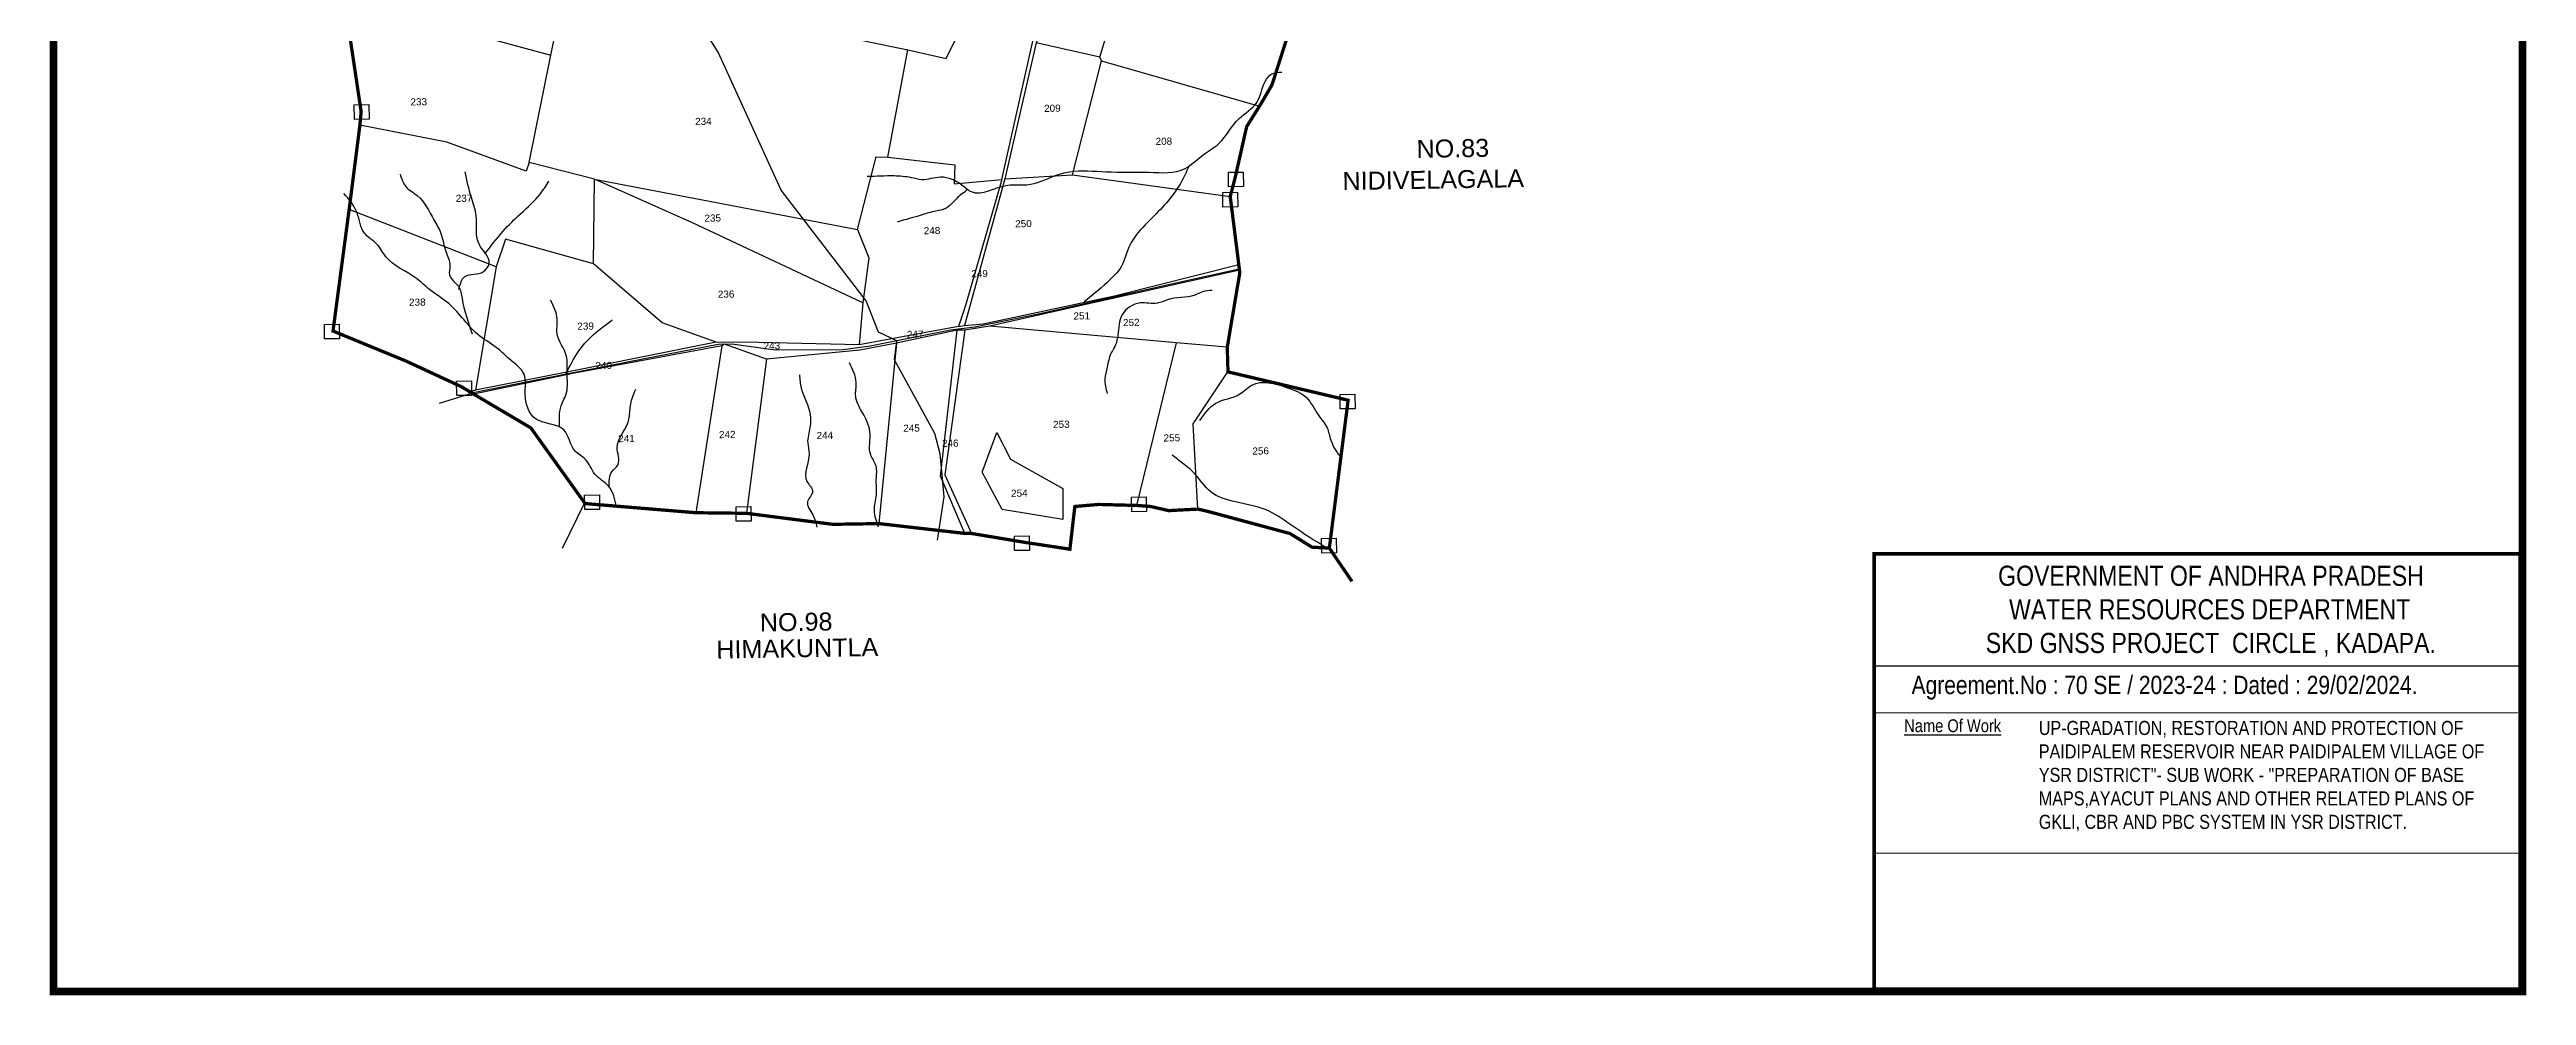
# Model space of a CAD drawing. Header units: inches. Extents: x 188249 to 217206, y 1614560 to 1620670.
# Drawn here: x 188249 to 192772, y 1614736 to 1616463 of the extents above; entities that cross this region are included whole.
import ezdxf
from ezdxf.enums import TextEntityAlignment as Align

# ---------------------------------------------------------------- set-up
doc = ezdxf.new("R2010")
doc.units = ezdxf.units.IN
doc.header["$LTSCALE"] = 15
doc.header["$MEASUREMENT"] = 0
for name, color, linetype in [('BOUNDRY STONES', 240, 'Continuous'), ('FRAME 025', 7, 'Continuous'), ('PAPER SIZE', 5, 'Continuous'), ('PLOTS', 7, 'Continuous'), ('PLOTS NO', 7, 'Continuous'), ('ROADS', 1, 'Continuous'), ('STREAMS', 4, 'Continuous'), ('TEXT', 1, 'Continuous'), ('TITLEBLOCK', 7, 'Continuous'), ('VILLAGE BOUNDRY', 5, 'Continuous')]:
    doc.layers.add(name, color=color, linetype=linetype)
doc.styles.add('ARIALN', font='ARIALN.TTF')
doc.styles.get("Standard").update_dxf_attribs({"font": 'arial.ttf'})

msp = doc.modelspace()

# ---------------------------------------------------------------- linework, layer by layer
at = {"layer": 'BOUNDRY STONES'}
for points in [[(188805, 1616362), (188832, 1616362.5), (188832.5, 1616336), (188805.5, 1616335.5)], [(190401.7, 1616238.9), (190428.7, 1616239.3), (190429.1, 1616212.8), (190402.1, 1616212.4)], [(190391.4, 1616201.9), (190418.4, 1616202.3), (190418.8, 1616175.8), (190391.8, 1616175.4)], [(188750.8, 1615961.1), (188777.8, 1615961.6), (188778.2, 1615935), (188751.2, 1615934.6)], [(188992.2, 1615857.6), (189019.2, 1615858.1), (189019.6, 1615831.5), (188992.6, 1615831.1)], [(190605.6, 1615833.2), (190632.6, 1615833.6), (190633.1, 1615807.1), (190606.1, 1615806.7)], [(189225.8, 1615649.3), (189252.9, 1615649.8), (189253.3, 1615623.3), (189226.3, 1615622.8)], [(189502.5, 1615628), (189529.5, 1615628.4), (189529.9, 1615601.9), (189502.9, 1615601.5)], [(190224.6, 1615645.5), (190251.7, 1615646), (190252.1, 1615619.5), (190225.1, 1615619)], [(190010.9, 1615574.5), (190037.9, 1615575), (190038.4, 1615548.4), (190011.4, 1615548)], [(190571.8, 1615570.1), (190598.8, 1615570.6), (190599.2, 1615544.1), (190572.2, 1615543.6)]]:
    msp.add_lwpolyline(points, close=True, dxfattribs=at)
at = {"layer": 'FRAME 025', "lineweight": -3}
msp.add_lwpolyline([(191581.2, 1615337.3), (192761.1, 1615337.3)], dxfattribs=at)
at = {"layer": 'FRAME 025', "lineweight": -3, "elevation": 4.3}
for points in [[(191581.9, 1615251.6), (192756.2, 1615252.4)], [(191581.8, 1614996.1), (192756.9, 1614995.5)]]:
    msp.add_lwpolyline(points, dxfattribs=at)
at = {"layer": 'PAPER SIZE', "color": 5}
for points, const_width in [([(188255.8, 1619493.4), (192765.4, 1619493.4), (192765.4, 1614742.7), (188255.8, 1614742.7)], 14.1), ([(192761.1, 1614746.7), (191581.2, 1614746.7), (191581.2, 1615542.2), (192761.1, 1615542.2)], 7.03)]:
    msp.add_lwpolyline(points, close=True, dxfattribs=dict(at, const_width=const_width))
at = {"layer": 'PLOTS'}
for points in [[(188787.8, 1616555.1), (188986.6, 1616500.7), (189164.4, 1616452.5), (189195.2, 1616602.9), (189359.2, 1616558.6), (189570, 1616513.8), (189816.1, 1616462.6), (189886.6, 1616446.6), (190035.3, 1616750.5), (190133.3, 1616717.3), (190151.4, 1616762), (190161.6, 1616974.1), (190166.9, 1617087)], [(189779.7, 1616266.3), (189902.2, 1616252.3), (189900.9, 1616217.9), (189987.8, 1616225.4), (190044.6, 1616478.2), (190133.3, 1616717.3)], [(190140.7, 1616715.8), (190050.8, 1616475.4), (189993.6, 1616227), (189919.7, 1615959.3), (189953.7, 1615962), (190194, 1616013.5), (190420.7, 1616070.5)], [(190117, 1616234.1), (190169.8, 1616442.7), (190167, 1616449.1), (190202.8, 1616568.8), (190238.5, 1616694.7), (190140.7, 1616715.8)], [(190167, 1616449.1), (190050.8, 1616475.4)], [(189124.6, 1616256.5), (189164.4, 1616452.5)], [(189244.2, 1616226.5), (189724.5, 1616134.2), (189758.3, 1616267.2), (189779.7, 1616266.3), (189816.1, 1616462.6)], [(190169.8, 1616442.7), (190458.7, 1616359.8)], [(189242.1, 1616071.4), (189244.2, 1616226.5), (189124.6, 1616256.5), (189119.2, 1616241.2), (188974.1, 1616294.1), (188815.6, 1616324.7)], [(189734, 1616000.7), (189423, 1616146.3), (189244.2, 1616226.5)], [(189987.8, 1616225.4), (189921.8, 1615995.7), (189909, 1615957.5), (189919.7, 1615959.3)], [(189993.6, 1616227), (190117, 1616234.1), (190405.1, 1616194.6)], [(189466.5, 1615928.9), (189367.8, 1615963.8), (189242.1, 1616071.4), (189081.4, 1616116.6), (189064.2, 1616066), (188796, 1616171.1)], [(189724.5, 1616134.2), (189745.2, 1616082.5), (189734, 1616000.7), (189727.2, 1615924), (189543.3, 1615927.9), (189466.5, 1615928.9)], [(190422, 1616060.4), (190141.4, 1615997.4), (189966.2, 1615958.1), (189920.4, 1615950.6), (189906.4, 1615950.4), (189795.5, 1615926.9), (189728.9, 1615913.8), (189558.4, 1615897.5), (189481.4, 1615925.1), (189476.5, 1615922.1), (189207.5, 1615871.9), (189023.2, 1615833.9)], [(189064.2, 1616066), (189026.8, 1615841.2)], [(189466.5, 1615928.9), (189193.6, 1615873.9), (189026.8, 1615841.2), (189012.6, 1615836.1)], [(189476.5, 1615922.1), (189429, 1615617.2)], [(189909, 1615957.5), (189727.2, 1615924)], [(189795.5, 1615926.9), (189763.6, 1615597.3)], [(189920.4, 1615579.4), (189875.9, 1615683.8), (189906.4, 1615950.4)], [(189920.4, 1615950.6), (189884.1, 1615686.3), (189932.5, 1615579.3)], [(190399.8, 1615919.8), (190306.6, 1615927.4), (189966.2, 1615958.1)], [(190306.6, 1615927.4), (190234.1, 1615630.5)], [(189558.4, 1615897.5), (189521.4, 1615616.1)], [(190345.7, 1615623.8), (190337.6, 1615779.3), (190401, 1615874.4)], [(189951.8, 1615691), (189978.7, 1615763.5), (190003.6, 1615715), (190099.4, 1615661.3), (190099.6, 1615604.7), (189988.8, 1615623), (189951.8, 1615691)]]:
    msp.add_lwpolyline(points, dxfattribs=at)
at = {"layer": 'ROADS'}
for points in [[(189870.6, 1615567.3), (189882.8, 1615646.1), (189880.4, 1615673.6), (189875.6, 1615725), (189865.8, 1615762), (189792.1, 1615896.1), (189796.4, 1615930.9), (189762.6, 1615946.7), (189740.2, 1616004.4), (189585.1, 1616206.5), (189470.1, 1616458.2), (189393.8, 1616579.2), (189268.6, 1616686.9), (189215, 1616816.2), (189078.6, 1617030.3), (188979.7, 1617244.7), (188935.7, 1617363.6), (188914.5, 1617398.5), (188906.3, 1617399.4)], [(188960.9, 1615817.4), (189025.6, 1615837.4), (189146.7, 1615861.7), (189221.1, 1615876.6), (189335.1, 1615899.1), (189470, 1615925.2), (189494.8, 1615925.8), (189574.7, 1615914.6), (189698.2, 1615915.3), (189747.7, 1615921.9), (189894, 1615951.3), (189938.6, 1615956.6), (190060.5, 1615981.6), (190305.8, 1616036.9), (190421.7, 1616062.6)]]:
    msp.add_lwpolyline(points, dxfattribs=at)
at = {"layer": 'STREAMS'}
for points in [[(189742.3, 1616231.5), (189791.2, 1616232.7), (189822.1, 1616229.6), (189841.7, 1616225.9), (189876.1, 1616230.5), (189915.5, 1616215.5), (189932.1, 1616203.5), (189998.9, 1616215.5), (190033.7, 1616216), (190085.7, 1616232.8), (190111.3, 1616239.8), (190178.5, 1616239.8), (190256.5, 1616238.9), (190322.7, 1616245.8), (190353.5, 1616269.2), (190384.7, 1616291.8), (190421.3, 1616337), (190453.5, 1616366.2), (190468.8, 1616404.5), (190481.2, 1616418.5), (190499.3, 1616421.7)], [(188996, 1616024.8), (189007.4, 1616048.6), (189041.6, 1616057.5), (189051.6, 1616072.4), (189033.4, 1616107.4), (189028.1, 1616159.4), (189019.2, 1616192.6), (189007.6, 1616240)], [(190330.6, 1616252.1), (190311.3, 1616213.7), (190254.4, 1616147.5), (190222.4, 1616107), (190206.4, 1616067.6), (190179.7, 1616037.1), (190138.5, 1616002.2)], [(189284, 1615628.2), (189270.2, 1615665), (189244.9, 1615687.7), (189227.4, 1615714.6), (189208.5, 1615729.8), (189188, 1615768.6), (189137.6, 1615787.9), (189117.5, 1615833.2), (189115.4, 1615870.1), (189088.4, 1615898), (189068.8, 1615916), (189034.6, 1615939.8), (188977.9, 1615999), (188943.3, 1616024.3), (188919, 1616044.9), (188863.2, 1616084.5), (188846.7, 1616107.6), (188823.8, 1616127.8), (188810.4, 1616164.9), (188786.3, 1616200.2)], [(188889, 1616235.7), (188899.3, 1616212.9), (188920.5, 1616196.3), (188950.7, 1616152.1), (188963.4, 1616127.3), (188972.7, 1616094.1), (188980, 1616068.2), (188979.3, 1616051.5), (188995.4, 1616030.7), (189002.1, 1616008.3), (189020.6, 1615944.1)], [(189044, 1616090), (189077.1, 1616131.3), (189109.5, 1616163.7), (189145.2, 1616199.6), (189160.5, 1616222.4)], [(189924.8, 1616206.6), (189904.9, 1616190.5), (189885, 1616172.6), (189867.5, 1616167.9), (189842.4, 1616161.2), (189796.6, 1616147.8)], [(190372, 1616023), (190354.7, 1616020.6), (190340.6, 1616014.5), (190290.4, 1616006.1), (190272, 1615999.6), (190240.8, 1616000.2), (190207.8, 1615979), (190200.1, 1615941.5), (190192.8, 1615917.9), (190187.2, 1615908), (190180.4, 1615883.2), (190176, 1615861.4), (190180.4, 1615834.7)], [(189180.7, 1615772.8), (189183.1, 1615812.4), (189193, 1615836.8), (189194, 1615870.9), (189192.9, 1615903), (189175.9, 1615943.8), (189176, 1615970.5), (189164, 1616005.4)], [(189192.5, 1615871.4), (189214.1, 1615910.8), (189241.8, 1615941.9), (189276.5, 1615969.2)], [(189762.9, 1615590.9), (189755.2, 1615621.4), (189758.8, 1615649.8), (189758.7, 1615678.6), (189758.3, 1615702.3), (189748.5, 1615723.1), (189747.2, 1615765.2), (189731.9, 1615802.4), (189721.1, 1615829.7), (189722, 1615855), (189709.5, 1615890.8)], [(189271.1, 1615664.9), (189275.7, 1615691.8), (189287, 1615705.4), (189285.5, 1615736.1), (189304.4, 1615779.7), (189307.3, 1615790.8), (189310.2, 1615815.5), (189319.3, 1615842.7)], [(189618.2, 1615868.9), (189621.7, 1615844.6), (189638.2, 1615796.4), (189637.6, 1615773), (189633.4, 1615744.8), (189636.2, 1615724.8), (189632.1, 1615674), (189642.4, 1615655.8), (189633.3, 1615637.8), (189642.8, 1615613.3), (189650, 1615590.9)], [(190349.5, 1615785.3), (190378.9, 1615817.1), (190422.7, 1615834.2), (190444.8, 1615850.3), (190508.1, 1615846), (190544.2, 1615827.4), (190566.2, 1615795.2), (190582, 1615772.2), (190588.7, 1615749.7), (190608.1, 1615716.4)], [(190579.3, 1615553.6), (190519.2, 1615592.8), (190476.3, 1615619.8), (190414.7, 1615637), (190369.4, 1615655.4), (190340.4, 1615688.1), (190317.8, 1615707.8), (190299.3, 1615722)]]:
    msp.add_spline(points, degree=3, dxfattribs=at)
at = {"layer": 'VILLAGE BOUNDRY', "const_width": 6}
msp.add_lwpolyline([(190508.3, 1616482.9), (190481.3, 1616398.3), (190458.7, 1616359.8), (190435.1, 1616322.3), (190413.9, 1616228.3), (190405.1, 1616194.6), (190422.6, 1616055.4), (190422.6, 1616055.4), (190399.7, 1615919.5), (190401, 1615874.4), (190620.4, 1615822.6), (190586.1, 1615552.5), (190627.5, 1615491.7), (190586.1, 1615552.5), (190554.4, 1615554.3), (190514.2, 1615579.2), (190363.5, 1615619.8), (190345.7, 1615623.8), (190292.8, 1615621), (190259.4, 1615628.6), (190234.1, 1615630.5), (190164.6, 1615632.3), (190121.3, 1615628.6), (190112.3, 1615550.6), (190031.5, 1615562.8), (189932.5, 1615579.3), (189920.4, 1615579.4), (189763.6, 1615597.3), (189679.2, 1615596), (189521.4, 1615616.1), (189429, 1615617.2), (189226.9, 1615633.9), (189127.8, 1615772.1), (189023.2, 1615833.9), (189001.4, 1615847.1), (188900.4, 1615893.9), (188766.5, 1615949), (188796, 1616171.1), (188815.6, 1616324.7), (188817.9, 1616349.5), (188787.4, 1616553.1)], dxfattribs=at)
at = {"layer": 'VILLAGE BOUNDRY'}
msp.add_lwpolyline([(189226.1, 1615635), (189185.1, 1615552)], dxfattribs=at)

# ---------------------------------------------------------------- texts
at = {"layer": 'PLOTS NO'}
for s, p in [('233', (188923.1, 1616367.6)), ('234', (189443, 1616331.9)), ('209', (190080.3, 1616355.8)), ('208', (190283.9, 1616295.5)), ('237', (189005.7, 1616191.4)), ('235', (189459.9, 1616155.3)), ('250', (190027.5, 1616145.1)), ('248', (189860.5, 1616132.4)), ('249', (189947.3, 1616053.8)), ('236', (189484.4, 1616016.4)), ('238', (188920.5, 1616001.7)), ('251', (190134, 1615976.7)), ('252', (190224.4, 1615964.6)), ('239', (189227.8, 1615957.9)), ('243', (189568, 1615922)), ('247', (189829.8, 1615943)), ('240', (189260.9, 1615886.1)), ('241', (189302.5, 1615752.7)), ('242', (189486.5, 1615760)), ('244', (189664.7, 1615758.4)), ('245', (189823.1, 1615771.7)), ('246', (189893.8, 1615744.1)), ('253', (190096.6, 1615778.6)), ('255', (190298.5, 1615753.9)), ('256', (190460.7, 1615730)), ('254', (190019.9, 1615652.9))]:
    msp.add_text(s, height=13, rotation=0.9469, dxfattribs=at).set_placement(p, align=Align.MIDDLE_CENTER)
at = {"layer": 'TEXT'}
for s, height, p in [('NO.83', 32.85, (190745.6, 1616265.1)), ('NIDIVELAGALA', 32.851, (190610.4, 1616206.3)), ('NO.98', 32.85, (189546.3, 1615400.2)), ('HIMAKUNTLA', 32.85, (189466.8, 1615350.8))]:
    msp.add_text(s, height=height, rotation=0.9469, dxfattribs=at).set_placement(p)
at = {"layer": 'TITLEBLOCK', "extrusion": (0.000201441, 0.004807, 0.999988), "style": 'ARIALN'}
msp.add_text('%%UName Of Work', height=23.375, rotation=359.9999, dxfattribs=at).set_placement((191636, 1615197.7, 7803.8))
at = {"layer": 'TITLEBLOCK', "extrusion": (0.000201441, 0.004807, 0.999988), "attachment_point": 1, "text_direction": (1, -1e-06, -0.000201), "style": 'ARIALN'}
for s, insert, char_height, width in [('\\pi42.24381;GOVERNMENT OF ANDHRA PRADESH  \\P\\pi62.26268;WATER RESOURCES DEPARTMENT      \\P\\pi19.73983;SKD GNSS PROJECT  CIRCLE , KADAPA.', (191765.2, 1615520.5, -5.6), 36.8, 856.124), ('Agreement.No : 70 SE / 2023-24 : Dated : 29/02/2024.', (191649.5, 1615319.4, -1.9), 33.426, 1078.937), ('UP-GRADATION, RESTORATION AND PROTECTION OF PAIDIPALEM RESERVOIR NEAR PAIDIPALEM VILLAGE OF YSR DISTRICT"- SUB WORK - "PREPARATION OF BASE MAPS,AYACUT PLANS AND OTHER RELATED PLANS OF GKLI, CBR AND PBC SYSTEM IN YSR DISTRICT.', (191881.8, 1615237, -1.2), 25.712, 829.951)]:
    msp.add_mtext(s, dxfattribs=dict(at, insert=insert, char_height=char_height, width=width))

doc.saveas('drawing.dxf')
